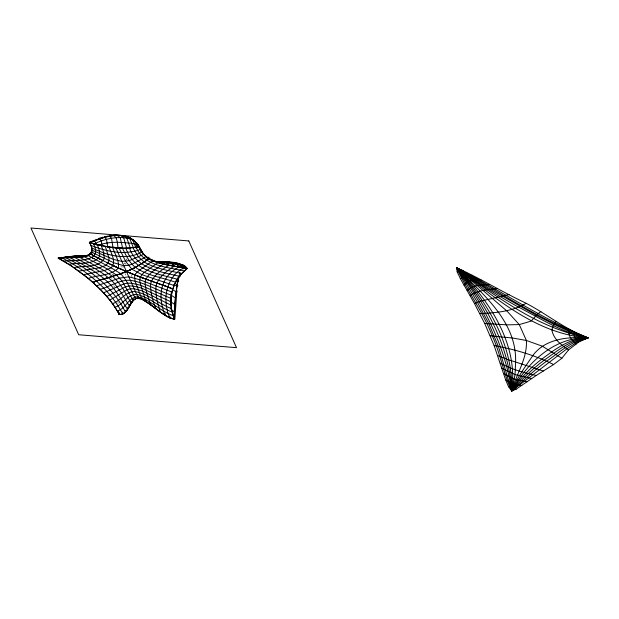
<?xml version="1.0" encoding="UTF-8"?>
<svg xmlns="http://www.w3.org/2000/svg" width="619" height="619" viewBox="0 0 619 619"><rect width="100%" height="100%" fill="white"/><g stroke="black" fill="none" stroke-linecap="round" stroke-linejoin="round"><path stroke-width="0.46" stroke-dasharray="3.1 2.32" d="M112.054 274.704L113.764 274.093M124.891 263.06L124.388 263.23L124.891 263.06L126.121 264.483M148.568 266.549L149.341 266.58M120.69 266.851L124.032 267.06M158.603 276.02L160.267 276.182M111.552 277.691L111.923 278.504M124.961 273.598L125.611 275.169M113.881 285.491L114.376 287.092M131.375 274.704L132.234 277.815M118.237 302.59L118.322 303.24M117.618 302.869L117.68 303.302M126.261 259.493A57.776 31.074 22.9 0 1 126.864 259.709M180.307 276.825A40.266 3.482 -83.2 0 1 180.469 276.051M126.346 259.013A57.768 31.507 23 0 1 126.88 259.206"/><path stroke-width="0.93" d="M170.767 301.701L171.718 292.64L174.674 283.866M145.983 299.588L145.968 301.492A64.306 34.834 21.2 0 1 149.728 304.099L150.448 304.618M174.202 315.411L174.109 319.087L174.844 319.218L176.647 293.94M174.434 310.289L174.109 319.087L169.66 317.764L165.227 315.365M176.314 280.693L172.678 289.019L170.883 298.381L171.308 308.525L174.109 319.087L169.745 317.795L171.154 318.336M174.218 315.086L175.409 297.963L178.404 276.972M152.452 306.119L150.549 304.695L150.618 302.946M169.877 316.038L169.784 317.818L168.933 317.431M170.542 303.48L171.076 295.131L175.409 297.963M174.434 310.22L174.945 303.047M183.99 265.427C185.158 265.822 186.149 267.4 187.201 268.29C187.843 269.072 184.833 267.772 183.835 267.741C165.838 276.825 161.938 300.37 169.784 317.818L165.172 315.334L165.281 313.593M60.02 257.875L57.954 258.092L72.291 266.487L88.246 278.465C98.127 274.774 110.631 275.935 118.422 268.066C119.413 260.785 114.995 254.247 112.658 247.631L99.365 245.302L89.244 242.215L99.535 238.601M156.406 309.129L155.384 308.355L155.501 306.629M574.123 331.776C572.985 335.908 575.871 339.413 578.719 342.036L588.05 337.858C565.658 329.687 547.088 314.274 526.165 303.287C502.613 292.137 480.298 278.442 456.567 267.725L457.178 271.896L460.389 278.689L474.44 303.472L484.685 323.443L494.124 345.572L505.646 379.834L508.493 386.596L511.712 390.984L516.138 389.189L536.201 375.493L553.579 364.552L561.866 358.239L568.559 349.89L578.719 342.036M171.146 294.28L171.355 291.727M174.953 302.931L175.1 301.252M78.884 257.326L84.339 256.506L88.741 254.858A12.202 6.608 21.2 0 0 89.763 254.045L90.057 253.705A18.438 9.989 21.2 0 0 91.341 252.034L91.573 251.507A18.175 9.85 21.2 0 0 91.891 250.107L91.922 249.511A21.402 11.591 21.2 0 0 91.759 247.948L91.612 247.321A26.338 14.268 21.2 0 0 91.473 246.826L90.769 245A31.538 17.084 21.2 0 0 89.476 242.594L94.049 240.837M175.138 300.78L175.703 295.116M140.289 249.302L141.117 250.888A26.338 14.268 21.2 0 0 141.395 251.353L141.844 252.049A21.402 11.591 21.2 0 0 143.121 253.697L143.709 254.347A18.175 9.85 21.2 0 0 145.357 255.91L146.092 256.514L143.786 258.053L131.932 264.236L128.326 265.35L123.862 265.768L113.749 262.75L91.341 252.034A19.646 10.639 21.2 0 0 91.883 250.099L91.898 250.068A18.702 10.128 21.2 0 0 91.751 247.948A30.331 16.434 21.2 0 0 90.962 245.449M175.757 294.644L176.067 291.982M176.082 291.874L177.227 283.657M176.864 292.214L177.065 290.667M177.289 283.262L177.785 280.275M178.489 281.56L178.674 280.531M178.148 278.287L178.342 277.289M569.658 329.269C567.074 335.235 571.917 340.396 576.235 343.978M70.249 256.823L58.465 258.007L68.988 264.321L83.604 274.704L104.232 270.604L111.18 267.857C116.798 261.736 111.103 253.635 109.153 247.167L89.476 242.594A32.026 17.347 21.2 0 1 90.97 245.449C106.661 251.608 123.993 255.438 140.381 249.496A32.018 17.347 21.2 0 1 139.337 246.672L134.099 240.683M174.705 266.24L174.171 266.155C166.766 271.122 158.449 276.879 156.05 285.986C155.052 294.868 157.868 303.612 160.321 312.038L160.615 312.247M171.858 265.768L163.493 264.12C156.599 268.847 147.585 273.095 145.094 281.746C145.186 289.669 148.305 297.19 150.549 304.695L151.315 305.268M170.21 265.481L168.91 265.249C161.745 270.054 153.141 275.068 150.587 283.873C150.138 292.276 153.071 300.393 155.384 308.355L155.083 308.123M78.845 271.099L99.396 267.787L106.306 265.242L109.037 260.653L108.898 257.659L105.331 246.532M174.736 283.734L179.92 275.424L187.015 268.53C178.62 259.732 164.329 262.564 153.342 261.233M73.986 267.64C83.867 265.272 98.498 268.545 104.348 258.471L103.667 252.544L101.392 245.751M129.572 306.088L130.431 304.571M71.603 257.62L74.907 257.55L95.148 268.631L104.495 274.588L111.915 280.709L114.677 283.765L121.51 293.151L129.487 306.235L126.175 311.272L123.011 313.872L118.639 314.614L118.453 311.473M129.603 306.034L130.269 304.865M129.301 306.56L129.711 305.84M130.044 305.252L130.949 303.697M128.922 307.217L129.379 306.428M129.263 306.629C127.166 310.398 124.241 314.916 119.305 314.599C110.855 298.644 97.616 285.816 83.604 274.704M130.377 304.672L130.601 304.277M176.376 280.585L181.553 273.536L187.015 268.53L186.149 267.648M130.57 304.331L133.743 299.913L136.567 298.234A5.045 2.731 21.2 0 1 137.596 298.103L142.78 299.604L150.928 304.981M130.717 304.084L131.623 302.614A64.306 34.834 21.2 0 1 133.24 300.447L135.801 298.513L139.113 298.226M128.59 307.775L127.205 309.926A58.782 31.84 21.2 0 1 125.448 312.084C123.978 313.585 120.132 315.891 118.802 313.632C111.296 299.882 100.139 288.485 88.246 278.465M68.988 264.321C78.837 262.208 93.129 265.713 99.69 256.258L99.419 250.943L97.423 244.83M131.004 303.604L133.317 300.37L135.507 298.637L135.329 296.756M555.908 321.601L552.527 327.25L551.916 330.376C553.897 339.545 561.301 344.992 568.559 349.89M76.23 257.496A65.452 35.453 21.2 0 0 78.412 257.365L84.602 256.436L88.718 254.811A21.332 11.552 21.2 0 0 90.057 253.705L90.405 253.333A18.98 10.283 21.2 0 0 91.357 252.041M464.018 285.235C468.181 279.378 475.477 280.484 481.69 280.252M467.121 290.582C473.001 284.632 481.907 285.034 489.614 284.508M164.414 264.328L157.435 262.402L151.493 259.949A21.332 11.552 21.2 0 1 149.024 258.533L146.571 260.429M470.131 295.781C477.914 290.056 488.043 289.646 497.305 288.555M185.452 266.913C177.583 260.893 165.25 262.549 156.011 261.907C160.507 261.767 166.379 260.197 168.91 265.249L159.485 263.06L151.787 260.135A12.349 6.693 21.2 0 1 149.659 258.943L149.024 258.533L143.252 262.711M540.952 311.489L537.393 314.32L531.048 321.145L519.271 324.58L506.775 324.859L484.685 323.443M146.154 260.738L143.956 262.263M153.094 261.179L159.981 261.822L163.493 264.12A41.976 22.741 21.2 0 1 158.131 262.642A24.892 13.486 21.2 0 1 153.04 260.731L139.445 270.17L134.532 274.805L135.035 280.964L141.852 299.163L149.829 304.177M143.159 262.766L140.018 264.661M181.553 273.536C168.964 270.441 155.524 268.917 144.273 262.054L133.805 268.205M460.389 278.689L465.449 275.525L472.552 275.347M139.554 264.94L137.372 266.24M137.844 265.961L136.799 266.572M137.209 266.34L134.547 267.826M474.44 303.472L480.654 301.136L509.089 294.574M112.519 303.712C120.767 300.757 125.99 291.015 135.429 291.626C148.591 294.118 158.936 303.79 171.308 308.525L174.109 319.087L171.393 318.398M115.01 307.303C123.266 304.633 127.39 294.11 136.691 294.443C149.705 297.221 159.601 307.349 171.958 311.968M134.315 267.95L133.232 268.499M109.772 300.107L127.328 289.653L130.555 288.81L134.161 288.794L142.308 290.884L170.914 305.113L171.308 308.525M130.098 269.961L135.46 267.338C147.175 275.78 162.132 277.428 175.479 282.225M457.178 271.896L459.932 270.302L462.997 270.41M133.619 268.306L130.764 269.66M93.461 244.242C103.721 239.166 115.42 236.311 126.864 238.122C135.925 238.741 139.569 247.693 143.709 254.347A19.646 10.639 21.2 0 0 146.092 256.514A18.996 10.291 21.2 0 0 148.312 258.077C150.146 260.375 141.202 252.119 140.861 250.842L141.666 252.459M117.3 310.97C125.974 308.866 128.45 296.934 137.766 296.849C150.835 300.06 160.22 311.14 172.894 315.52M106.778 296.486L125.634 286.736L129.077 285.963L132.923 286.024L141.426 288.028L170.767 301.724L170.914 305.113M104.154 278.821L95.643 281.227A43.183 23.39 21.2 0 0 92.927 282.488L98.785 280.237M130.547 269.76L129.835 270.077M160.824 262.263L162.077 261.705L169.382 261.953L172.554 263.957L174.171 266.155L171.192 265.659M130.013 270L120.628 273.73M125.425 271.88L131.847 269.164L141.883 274.643L173.97 285.483M134.733 274.89L126.408 271.47L122.539 273.018M125.092 272.02L124.094 272.414M123.754 272.546L121.788 273.304M103.543 292.864L123.916 283.873L127.584 283.146L131.692 283.27L140.614 285.235L170.883 298.381M526.165 303.287C511.65 311.721 496.082 312.796 479.818 313.601M89.476 242.594L102.197 238.013M121.897 273.265L120.411 273.815M94.08 240.83L94.637 240.621M121.533 273.397L116.411 275.184M94.73 240.582L97.423 239.599M96.053 281.072L95.775 281.181A42.866 23.22 21.2 0 0 92.927 282.496M120.558 273.76L119.614 274.101M120.341 273.838L116.101 275.285M97.516 239.568L98.847 239.104M96.162 281.034L107.961 277.738M119.32 274.202L118.74 274.41M118.446 274.511L110.53 276.979M98.939 239.066L99.38 238.919M100.131 289.313C110.02 286.752 119.568 279.494 130.369 280.322C144.815 282.442 157.505 290.597 171.254 295.131M96.556 285.823L119.753 278.093L128.798 276.817L139.724 279.726L171.865 291.99M97.593 245.55C107.536 241.619 118.33 241.874 128.76 243.089C134.555 242.888 140.134 246.393 141.844 252.049A18.694 10.128 21.2 0 0 143.693 254.347L129.193 260.707L121.904 261.404L113.416 259.415L91.891 250.107M116.31 275.223L115.784 275.385M115.993 275.323L113.107 276.206M115.676 275.416L114.879 275.672M102.344 237.967C111.459 235.228 121.626 233.68 130.408 238.145M110.7 276.925L106.824 278.07M102.785 279.192L112.619 276.353M74.458 257.566L79.673 257.256L104.232 270.604L112.457 276.399L113.262 276.159M106.422 278.186L105.145 278.542M102.847 237.595L104.449 237.154M69.088 257.628L70.079 257.628L85.948 266.325L95.728 272.399L104.271 278.79L104.789 278.643M104.704 237.294L108.41 236.396M101.284 279.587L100.278 279.85M167.741 262.015L183.394 265.18M107.505 236.419L108.31 236.419M140.281 249.271L140.173 249.047A31.538 17.084 21.2 0 1 139.329 246.672L134.687 247.499M72.756 256.545L79.859 255.577L88.37 255.461M107.93 236.326L109.137 236.087A29.534 15.808 -12.2 0 1 111.358 235.684L113.409 235.468M108.596 236.357L109.339 236.21L111.474 238.222L112.96 247.174L124.318 248.513M65.807 257.612L58.465 258.007L76.044 255.856L88.571 255.508M109.439 236.195L109.718 236.141A29.201 15.939 -11.5 0 1 111.675 235.831L112.41 235.707M127.87 248.149L139.329 246.672L137.898 244.729M134.439 247.538L124.318 248.25M112.998 235.638L113.656 235.56L116.109 237.673L117.362 242.215L117.981 247.631M113.757 235.553L114.43 235.483A24.892 13.254 -11.3 0 1 116.186 235.421M60.708 257.806L65.32 257.372M67.486 257.179L70.21 256.978M65.281 257.256L70.032 256.87M78.497 257.357L71.224 257.62M91.341 252.034L92.951 251.918M86.784 256.405L84.068 256.568A41.976 22.741 21.2 0 1 79.673 257.249L85.677 256.483L73.119 256.204L61.583 257.666A32.265 17.479 21.2 0 0 58.472 258.007L67.208 257.62M115.815 235.282L117.362 235.328M116.21 235.367L116.813 235.336M63.796 261.086C74.528 259.856 103.891 263.207 93.423 243.778M127.599 248.157L118.275 248.118L109.153 247.167M75.789 257.519L74.907 257.55L87.944 255.678L83.89 255.454L68.601 257.628M89.399 255.314L87.751 255.368L111.18 267.857L120.775 273.683L125.951 280.221L135.507 298.637M116.991 235.243L120.194 237.58L122.67 248.335M73.723 257.581L70.195 257.628M63.478 257.612L61.583 257.666C86.405 270.627 109.517 288.802 122.779 313.965L122.624 312.169M117.107 235.243L124.226 235.947L130.818 238.369M71.301 257.62L70.38 257.628M124.001 248.258L112.658 247.631M94.227 256.034L90.057 253.705L91.976 253.697M112.96 247.174L107.698 247.19L106.483 239.321L104.673 237.301L99.767 238.787L101.268 240.93L102.174 245.898M63.842 257.605L66.62 257.62M69.785 257.628L67.115 257.62M172.995 262.789L175.881 263.439L179.046 266.905C159.834 276.84 157.443 296.903 165.172 315.334L168.647 317.292M68.926 257.628L67.61 257.628M177.955 263.725L180.346 264.398L183.348 267.64A32.265 17.479 21.2 0 1 187.015 268.538L182.93 267.555M82.381 255.825L84.076 255.987M87.883 255.74L79.859 255.577L65.529 257.612C90.235 269.559 112.836 287.185 125.44 312.077L125.293 310.312M182.682 265.125L183.541 265.242M177.885 266.727L180.408 267.114M177.251 266.634L180.864 267.191M516.138 389.189L512.942 388.786L508.493 386.596M176.639 266.541L177.552 266.681M178.156 266.774L178.752 266.859M177.351 266.65L174.79 266.247M175.409 266.348L175.107 266.302M174.481 266.201L175.231 266.317M180.446 267.129L183.348 267.64L181.259 267.261M174.047 266.131L172.848 265.938M180.717 267.168L182.226 267.423M172.925 265.946L170.124 265.474M146.401 257.721L146.927 257.814M521.832 385.498L514.025 384.097L505.646 379.834M168.91 265.249L167.432 264.971A65.452 35.453 21.2 0 1 164.964 264.452L164.778 264.414M490.217 335.8L512.671 338.036L526.382 340.465L542.236 346.16L561.866 358.239M184.145 270.944C167.045 266.967 143.832 266.178 136.18 247.275M527.109 381.776L514.25 379.215L503.464 373.412M531.682 378.542L515.047 374.557L501.839 368.181M124.373 235.963L124.783 236.048M179.262 276.26C160.778 271.756 136.776 268.847 129.441 248.049M536.201 375.493C523.844 372.607 511.364 369.388 500.245 363.098M177.243 279.154C157.636 273.753 133.24 270.681 125.928 248.219M126.315 236.458L126.833 236.62M543.289 371.021L506.605 359.128L497.738 355.554M150.564 259.934C161.822 264.344 174.543 262.441 185.685 267.168M161.737 284.732L163.168 285.22M160.986 284.477L162.31 284.933M163.037 285.181L163.726 285.413M160.329 284.253L161.087 284.508M160.429 284.283L159.006 283.796M156.692 282.991L168.391 287.123A42.866 23.22 21.2 0 1 172.678 289.019L163.695 285.398M140.335 298.544L144.289 300.463M158.348 283.564L159.129 283.835M158.479 283.61L154.974 282.388M164.352 285.63L167.602 286.814M157.18 283.162L157.83 283.386M147.701 258.007L158.131 262.634L144.157 272.391L141.883 274.643L140.474 277.119L139.724 279.726L139.925 282.45L145.968 301.492L144.521 300.571M154.665 282.272L155.183 282.457M150.456 280.763L157.025 283.107M154.293 282.14L152.932 281.653M153.117 281.722L144.359 278.55M151.562 281.165L152.251 281.413M149.574 280.446L150.765 280.879M144.684 278.666L143.77 278.333M146.602 279.362L147.198 279.579M147.786 279.796L148.382 280.012M146.982 279.502L147.956 279.858M143.268 278.148L143.817 278.349M494.124 345.572C514.66 349.387 534.793 355.089 553.579 364.552M143.298 278.163L141.341 277.436M146.007 279.146L139.809 276.863M142.827 277.985L140.761 277.219M141.194 277.382L137.805 276.097M140.621 277.173L130.802 273.296M127.831 236.969L128.35 237.178A29.201 15.808 -12.4 0 1 129.711 237.758L129.874 237.866M176.02 280.19L177.692 280.833M139.476 276.739L135.143 275.053M91.759 247.948C107.443 255.291 125.51 260.963 141.844 252.049A30.339 16.434 21.2 0 1 140.389 249.496M136.985 275.78L137.395 275.935M135.754 275.293L136.165 275.455M135.344 275.13L133.464 274.379M167.981 286.961L168.577 287.201A43.183 23.39 21.2 0 1 172.678 289.019M133.093 274.232L132.373 273.938M132.009 273.791L116.488 267.191M126.408 271.47L121.556 269.443M130.269 273.08L128.822 272.484M127.854 272.081L126.895 271.671M121.688 269.497L121.169 269.273M121.425 269.389L111.18 264.677M121.038 269.219L120.457 268.963M120.094 268.808L118.422 268.066M116.666 267.276L115.598 266.781M116.31 267.114L100.146 259.175M115.42 266.704L114.639 266.34M173.691 284.5L176.872 285.986M114.337 266.193L113.734 265.915M151.655 260.05L153.048 260.715M113.432 265.768L112.828 265.481M110.917 264.553L111.343 264.762M108.99 263.601L110.499 264.344M108.379 263.299L109.23 263.717M107.961 263.09L108.472 263.346M106.955 262.588L108.217 263.214M183.588 265.265L184.33 265.783M94.343 256.096L103.195 260.707M100.402 259.307L99.172 258.68M99.504 258.85L90.057 253.705M98.97 258.58L98.444 258.301M172.322 289.599L176.098 291.742M130.733 238.431L132.427 239.491M130.911 238.423L131.568 238.818M131.685 238.895L133 239.901L129.936 237.897L132.706 239.963L136.18 248.265M144.714 255.662L146.092 256.514M160.561 312.208L161.265 312.711A58.782 31.84 21.2 0 0 165.165 315.334L160.677 312.293M165.172 315.334L159.957 311.775M170.929 309.415L174.357 311.759M170.635 301.662L174.821 304.594M132.489 239.429L135.182 241.665L139.329 246.672M126.91 236.644L129.897 238.802L133.495 248.134M157.172 309.709L160.437 312.123M158.758 310.893L160.321 312.038M149.937 304.246L150.549 304.695M159.694 311.581L157.52 309.972M144.273 262.054L138.501 256.947L132.861 247.739M132.992 239.793L133.41 240.218M151.16 305.152L152.065 305.832M151.462 305.376L155.895 308.742M157.218 309.74L156.607 309.276L157.83 310.204M152.367 306.065L152.978 306.521M156.298 309.043L156.917 309.515M155.996 308.811L156.661 309.322M152.831 306.405L153.28 306.745M153.574 306.978L154.177 307.434M154.038 307.326L155.384 308.355M133.193 239.948L134.075 240.752M133.518 240.203L133.952 240.559M132.721 239.599L135.205 241.689L137.758 247.113M112.457 276.399C121.007 283.425 125.672 293.832 131.298 303.124L131.143 301.352M134.246 240.806L135.205 241.689M104.271 278.79L111.025 285.251L116.233 291.766L127.599 309.361L127.475 307.535M135.46 267.338C129.069 262.626 125.997 255.059 122.407 248.25M135.685 242.176L137.372 244.072M131.847 269.164L125.703 261.427L119.065 248.157M581.713 340.435L579.485 337.579L578.842 334.012M585.125 339.088L583.763 336.047M137.403 244.118L140.381 249.496M94.653 240.613L96.518 245.132M137.294 243.878L140.498 250.107M115.892 247.956L138.331 298.118L138.261 296.942M130.284 248.134L126.864 238.122L123.839 235.847A21.1 11.08 -11.1 0 0 120.767 235.398M126.802 248.776L123.668 237.75L120.751 235.421A21.1 11.049 -11 0 0 117.509 235.344M133.039 298.528L133.247 300.447L122.067 280.987L116.519 275.153L108.163 269.443L84.068 256.568A24.892 13.486 21.2 0 0 87.782 255.384M119.173 312.75L119.305 314.599L119.219 313.021M129.371 304.486L129.487 306.235M138.23 296.555L138.331 298.118M141.813 297.29L141.852 299.163M92.51 258.456A91.929 52.824 21.2 0 1 94.196 258.494M149.024 258.533A18.438 9.989 21.2 0 1 146.092 256.514M148.738 257.187A91.922 21.278 -38.7 0 1 149.241 258.371M182.76 269.133A56.708 5.378 -85.2 0 1 183.147 268.066M183.696 267.903A79.681 8.217 88.2 0 1 184.021 267.091M113.439 235.228A26.377 14.601 -12.5 0 1 115.892 235.05M104.348 236.907A36.614 19.197 -12.1 0 1 107.451 236.156M99.272 238.23A48.019 23.754 -12.3 0 1 102.638 237.193M138.996 298.219A5.045 2.731 21.2 0 1 140.227 298.528M176.523 293.685A80.037 18.64 -89.3 0 1 176.748 291.951M176.353 288.322A65.049 12.782 -88.2 0 1 176.98 284.291M177.645 286.373A58.155 9.417 -87 0 1 177.8 285.344M177.552 283.208A51.485 7.753 -86.6 0 1 178.241 279.37M177.769 279.904A45.365 5.463 -85.8 0 1 178.133 277.939M178.589 278.596A43.585 5.145 -85.2 0 1 179.402 274.797M179.549 273.969A41.442 4.07 -84 0 1 179.99 272.182M124.945 236.017A24.892 13.316 -11.8 0 1 126.384 236.404M511.758 388.291L511.712 390.984L566.981 348.776L578.192 341.471L588.05 337.858C542.089 318.955 500.647 290.52 456.567 267.725C467.252 291.139 483.168 311.999 492.384 336.225C500.523 353.867 503.433 373.458 511.712 390.984C523.101 381.01 533.895 370.324 546.237 361.481C559.297 352.567 571.886 340.427 588.05 337.858C541.3 320.874 499.641 292.214 456.567 267.725L477.342 302.142L488.693 323.389L498.581 346.98L511.712 390.984C521.438 379.803 531.914 369.226 543.884 360.42C557.255 351.074 571.02 338.949 588.05 337.858L573.952 333.618L554.028 324.387L536.418 315.365L490.534 289.328L456.567 267.725C483.424 304.37 505.096 345.58 511.712 390.984C519.836 378.867 529.849 368.073 541.548 359.329C555.135 349.255 570.277 337.61 588.05 337.858C562.741 333.123 540.611 318.506 518.072 306.854C496.763 295.116 476.297 281.939 456.567 267.725C485.203 302.985 508.98 344.76 511.712 390.984C526.939 362.997 554.291 336.62 588.05 337.858C538.453 328.441 496.57 296.934 456.567 267.725C486.255 300.842 512.253 342.454 511.758 388.291M515.596 361.914L515.047 374.557L511.712 390.984C516.78 377.969 525.283 366.835 532.967 355.314C545.811 338.322 568.381 336.666 588.05 337.858C536.333 334.036 495.711 298.366 456.567 267.725C488.608 299.774 518.707 343.591 511.712 390.984C516.246 373.969 527.504 358.695 526.382 340.465L519.271 324.58L507.085 311.179L456.567 267.725C482.596 293.808 516.88 321.679 515.596 361.914M188.772 240.938L30.95 228.016L78.698 334.747L236.52 347.669L188.772 240.938"/></g></svg>
